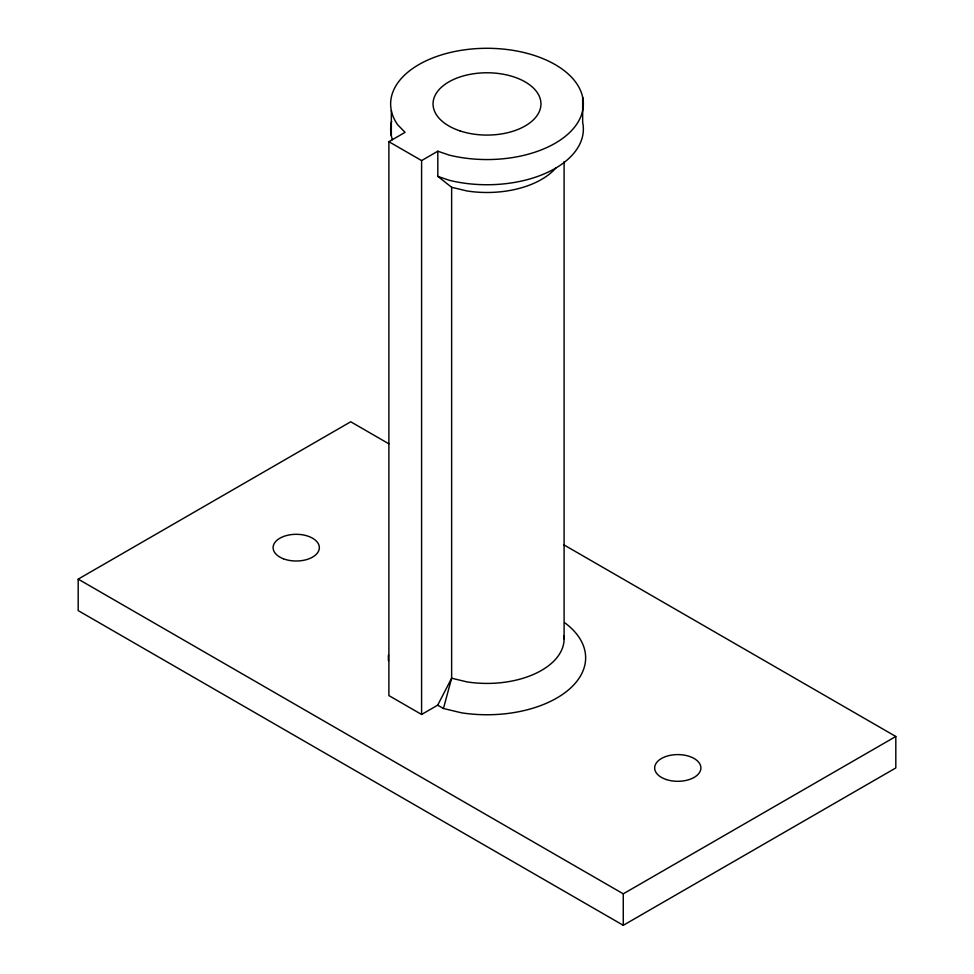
<?xml version="1.0" encoding="UTF-8"?>
<svg xmlns="http://www.w3.org/2000/svg" width="974" height="974" viewBox="0 0 974 974"><rect width="100%" height="100%" fill="white"/><g stroke="black" fill="none" stroke-linecap="round" stroke-linejoin="round"><path stroke-width="1.46" d="M564.64 622.678A98.642 56.942 0 0 1 569.291 689.202A98.642 56.942 0 0 1 461.469 712.81L443.45 708.5L451.632 678.221L451.632 187.288L437.813 176.379L437.813 151.214L449.245 155.109A96.353 55.628 0 0 0 582.403 111.73A96.353 55.628 0 0 0 475.373 48.7A96.353 55.628 0 0 0 397.611 124.696L405.074 132.342L388.882 141.693L388.882 695.57L421.596 714.453L437.679 705.164L451.632 678.221L467.045 681.91A77.092 44.5 0 0 0 563.922 636.022M388.882 141.693L421.596 160.576L437.813 151.214M564.019 544.929L895.812 736.478L895.812 767.95L623.275 925.3L78.188 610.601L78.188 579.128L350.725 421.779L388.906 443.827M78.188 579.128L623.275 893.828L895.812 736.478M451.632 187.288L467.045 190.977A77.092 44.5 0 0 0 555.874 167.966M437.813 176.379L449.245 180.287A96.353 55.628 0 0 0 582.659 122.395L582.659 97.217M437.679 705.164L443.45 708.5M623.275 893.828L623.275 925.3M564.092 161.66L564.092 638.92M421.596 160.576L421.596 714.453M391.341 110.634L391.341 135.812M388.492 660.774A98.642 56.942 0 0 1 388.492 654.845M392.412 139.72A96.353 55.628 0 0 1 391.597 121.287M283.312 558.735A23.12 13.356 0 0 0 319.289 548.569A23.12 13.356 0 0 0 286.052 535.663A23.12 13.356 0 0 0 283.312 558.735M666.216 779.517A23.12 13.356 0 0 0 700.903 767.95A23.12 13.356 0 0 0 666.216 756.384A23.12 13.356 0 0 0 666.216 779.517M460.02 130.906A53.96 31.156 0 0 0 540.96 103.926A53.96 31.156 0 0 0 460.02 76.946A53.96 31.156 0 0 0 460.02 130.906"/></g></svg>
